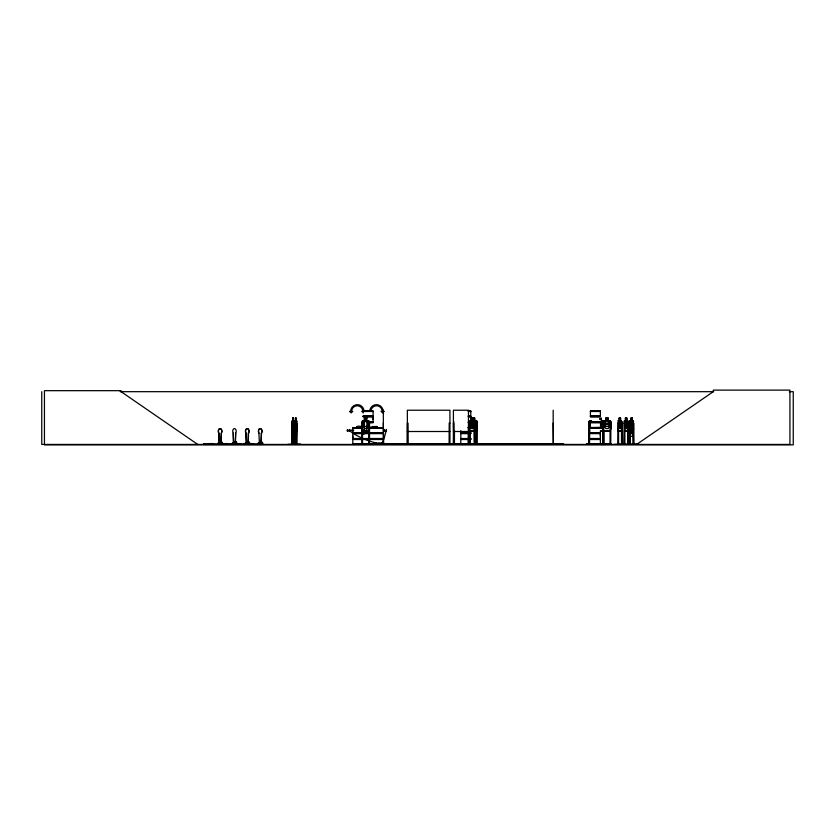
<?xml version="1.0" encoding="UTF-8"?>
<svg xmlns="http://www.w3.org/2000/svg" width="835" height="835" viewBox="0 0 835 835"><rect width="100%" height="100%" fill="white"/><g stroke="black" fill="none" stroke-linecap="round" stroke-linejoin="round"><path stroke-width="1.25" d="M349.197 430.202L353.633 430.683M362.766 438.521L352.808 438.521L352.819 436.079M361.524 427.259C355.397 428.856 355.793 424.921 361.524 426.539M373.088 419.337L373.088 416.895L363.142 416.895M600.365 436.079L600.365 433.626L590.418 433.626M356.764 426.622L356.764 427.176M363.121 444.418L387.461 443.99L372.807 444.429M469.938 444.418L469.938 430.662M549.315 444.032L557.3 444.418M349.197 430.349L353.633 430.234M219.177 443.406L218.812 433.156A2.662 1.733 -90 0 1 218.812 429.388A2.662 1.733 -90 0 1 221.265 429.388A2.662 1.733 -90 0 1 221.265 433.156L220.91 443.406L221.39 433.156A2.662 1.733 -90 0 0 221.39 429.388A2.662 1.733 -90 0 0 218.937 429.388A2.662 1.733 -90 0 0 218.937 433.156L219.302 443.406M235.595 442.247C232.746 442.101 236.66 441.36 235.324 442.091L235.689 433.156A2.662 1.733 -90 0 0 235.689 429.388A2.662 1.733 -90 0 0 233.236 429.388A2.662 1.733 -90 0 0 233.236 433.156L233.591 443.406M248.047 443.406L248.402 433.156A2.662 1.733 -90 0 0 248.402 429.388A2.662 1.733 -90 0 0 245.949 429.388A2.662 1.733 -90 0 0 245.949 433.156L246.304 443.406M248.527 433.156L248.172 443.406L246.44 443.406L246.074 433.156A2.662 1.733 -90 0 1 246.074 429.388A2.662 1.733 -90 0 1 248.527 429.388A2.662 1.733 -90 0 1 248.527 433.156L248.402 433.156M261.376 433.156L261.021 443.406L261.501 433.156A2.662 1.733 -90 0 0 261.501 429.388A2.662 1.733 -90 0 0 259.048 429.388A2.662 1.733 -90 0 0 259.048 433.156L258.923 433.156A2.662 1.733 -90 0 1 258.923 429.388A2.662 1.733 -90 0 1 261.376 429.388A2.662 1.733 -90 0 1 261.376 433.156L261.501 433.156M220.377 442.247L220.137 441.767L221.348 441.652M221.014 442.174L220.231 441.652L221.432 442.091M221.327 441.652L221.212 442.091M234.489 442.164L235.48 441.621L235.48 442.247M234.468 442.059L235.533 441.611L234.917 442.174M247.536 441.621C246.534 442.247 249.362 441.851 247.807 441.788C246.68 442.091 249.634 442.112 247.588 441.652M248.559 441.851L247.953 442.08M247.306 442.164L248.277 442.216M260.51 442.247L261.532 442.091M260.812 441.694C260.718 442.498 261.595 441.224 260.395 442.247M261.084 442.247C262.482 441.224 259.998 442.498 260.958 441.694M221.16 442.247L220.315 441.611L220.67 442.174M260.979 442.08L261.011 441.705M291.947 428.585L292.156 431.184L293.743 431.184L293.972 421.55L293.21 420.631M293.743 431.184L293.972 428.585M295.016 431.184L294.724 428.585L294.932 431.184L296.613 431.184L296.738 428.574M296.613 431.184L296.842 428.585M287.825 444.366L300.485 444.032M450.639 444.032L460.743 443.876M293.617 426.476L293.273 428.574L292.647 428.574L292.626 418.011M296.477 426.476L296.143 428.574L295.507 428.574L295.507 418.095M220.722 441.934L220.722 441.694M234.865 441.694L235.397 441.934M600.24 427.572L590.669 427.75M618.411 420.715L618.307 431.184L621.459 431.184L621.908 428.585M621.459 431.184L621.866 428.574M627.555 431.184L628.087 428.585L627.638 431.184L624.486 431.184M633.087 431.184L633.619 428.585M631.479 424.076L632.711 421.539L631.949 424.587L632.815 427.697L631.688 425.151L630.863 427.75M614.539 444.366L637.22 444.032M633.16 444.366L633.212 423.157L633.807 423.157L633.807 444.429L633.838 443.656L633.149 443.656M291.843 444.429L291.864 421.56L292.626 420.631M294.651 444.429L294.724 421.56L295.486 420.631M473.998 431.1L474.614 428.574L474.029 420.631M474.05 431.184L475.929 426.476L475.929 421.591L474.624 420.715L474.624 418.095L471.086 418.095M235.387 441.705L235.689 433.156M466.128 444.377L466.17 443.656M603.371 429.409L602.828 431.1L600.302 431.1M603.381 429.451L602.88 431.184L600.302 431.184M630.853 426.476L631.406 424.577L630.655 421.539L632.189 421.591L632.189 426.476L630.968 426.476L630.947 421.56L631.667 423.982M369.404 428.574L368.538 431.1L362.651 431.1L361.899 428.574M369.488 428.585L368.59 431.184L362.588 431.184L361.795 428.585M594.823 444.366L594.833 443.656M590.408 427.478L600.386 427.478L590.366 427.677M453.541 444.377L453.781 421.56M602.828 444.366L603.016 423.157L603.736 423.157L603.715 444.429M618.391 420.631L617.963 444.429M624.559 431.184L624.079 421.56L624.496 420.631L625.467 420.631M624.1 444.429L624.57 420.631M630.101 420.631L629.663 444.429L630.331 443.656M633.462 433.678L633.003 436.287L629.872 436.287L629.465 426.664L629.893 425.725L630.874 425.725M629.538 426.664L629.966 425.725M600.375 423.982C601.096 419.984 603.862 421.591 600.856 424.587C603.82 427.677 601.21 429.326 600.407 425.151M601.367 428.574L602.463 426.476L602.463 421.591L601.367 420.715L601.482 418.011M474.468 423.679L475.595 421.581L474.666 421.55L474.677 444.429L474.551 443.656M203.406 444.418L203.542 443.802L213.718 444.084M261.981 444.418L262.628 444.22L203.521 444.241L204.084 444.241M206.151 443.802L205.65 444.241M228.018 444.084L217.862 444.241M218.321 444.241L217.841 444.084M219.929 442.696L219.897 444.241M219.918 444.084L220.44 443.802M222.1 443.802L221.88 444.418M220.659 442.696L222.527 442.696L222.016 444.084M230.543 444.418L230.679 443.802L240.856 444.084M233.278 443.802L232.788 444.241M234.092 444.418L234.218 442.696M234.426 444.408L234.906 444.429M234.228 444.22L234.76 444.241M236.169 444.418L236.837 444.241M236.597 444.084L236.816 442.696L236.336 444.241M253.83 444.084L243.653 443.802L243.465 444.418L244.331 444.429M245.594 444.418L246.252 443.802M247.056 442.696L246.93 444.418M247.264 444.408L247.745 444.429M249.321 444.429L249.655 442.696L247.797 442.696M259.904 444.418L260.029 442.696M262.827 444.408L262.628 442.696L260.77 442.696M588.915 444.429L588.863 421.56L589.614 420.631L591.107 420.631M619.257 420.715L618.599 421.591L618.599 426.476L619.257 428.574L620.478 428.574L621.136 426.476L620.593 418.011L619.215 418.011L619.215 420.631M626.73 418.095L625.436 418.095L625.509 420.715L624.778 421.591L625.436 428.574L626.657 428.574L627.304 426.476L626.699 418.011M630.968 420.715L630.31 421.591L630.31 426.476L630.968 428.574L632.189 428.574L632.846 426.476L632.231 418.011L630.926 418.011L631.041 420.715M474.687 421.675L474.092 420.631L472.85 420.631M630.916 425.819L630.248 426.685L630.248 431.57L630.916 433.668L632.158 433.668L632.826 426.685L632.085 423.199L630.842 423.199M362.766 444.23L352.777 444.418M603.152 421.602L603.935 420.715L609.957 420.715L610.823 421.591L610.917 428.585L610.02 431.184L603.872 431.184L603.058 428.585M627.607 444.377L627.68 423.157L628.275 423.157L628.306 444.429L627.607 443.656M636.625 444.429L713.278 391.678L713.278 390.122L789.92 390.122L789.92 444.429L41.75 444.429L41.75 391.678M364.457 420.715L363.183 421.591L363.183 426.476L364.457 428.574L366.847 428.574L368.131 426.476L368.131 421.591L366.847 420.715M205.462 444.429L205.995 444.418M232.6 444.429L233.132 444.418M247.609 444.241L247.076 444.084M249.018 444.418L249.498 444.429M262.294 444.429L203.865 444.418M361.524 432.509L363.35 431.434M362.119 431.215L363.653 430.338M586.619 444.377L600.386 444.22L600.375 439.502L590.418 439.502M590.71 421.529L600.375 421.779M120.115 391.678L713.674 391.678M789.336 391.678L793.25 391.678L793.25 444.878L44.443 444.878L44.443 390.676L121.096 390.676L121.096 391.678L197.738 444.429M363.131 410.997L373.109 410.997M468.31 410.987L470.825 410.997M590.408 410.997L600.386 410.997M363.131 411.185L373.109 411.175L373.088 415.913L363.142 415.913M468.331 411.175L470.825 411.185L470.804 415.913L468.32 415.913M363.152 411.488L373.088 411.488M468.31 411.488L470.804 411.488M590.428 411.488L600.365 411.488M363.079 416.248L373.172 416.248M468.362 416.248L470.888 416.248M590.345 416.248L600.438 416.248M363.079 416.55L373.172 416.55M468.362 416.55L470.888 416.55M590.345 416.55L600.438 416.55M468.32 416.895L470.815 416.895M590.418 416.895L600.375 416.895M292.542 418.011L293.304 418.011L293.617 421.591L293.659 444.429M295.402 418.011L296.164 418.011L296.477 421.591L296.529 444.429L296.55 423.157M625.384 418.011L626.772 418.011L626.73 420.715M292.563 418.095L293.273 418.095M295.423 418.095L296.143 418.095M366.847 418.095L364.446 418.095L364.457 431.184M605.761 418.095L608.214 418.095L608.214 420.715L609.519 421.591L609.519 426.476L608.214 428.574L605.761 428.574L604.457 426.476L604.457 421.591L605.761 420.715L605.678 418.011L608.297 418.011L608.297 420.631L609.988 420.631L610.917 421.55L610.74 444.429M619.257 418.095L620.551 418.095M630.968 418.095L632.262 418.095M293.168 418.533L293.168 419.41M599.676 418.533L601.002 418.533L601.002 419.41L599.676 419.41M625.655 418.533L626.438 418.533L626.438 419.41L625.655 419.41M296.081 420.631L296.842 421.55L296.738 444.429M366.847 420.631L368.59 420.631L369.488 421.55L369.498 444.429M471.086 420.631L469.781 420.631L469.207 421.56L469.875 420.715L476.367 420.715L477.234 421.591L477.161 444.429M601.44 420.631L602.912 420.631L603.684 421.55M605.678 420.631L603.893 420.631L603.058 421.56L603.089 444.429M618.317 420.631L619.288 420.631M620.52 420.631L621.438 420.631L621.866 421.591L621.699 444.429M626.699 420.631L627.617 420.631M630.999 420.631L630.028 420.631L629.611 421.56L630.091 431.184L633.17 431.184M292.083 420.715L293.732 420.715M294.953 420.715L296.592 420.715M362.651 420.715L368.548 420.715M589.593 420.715L591.18 420.715M601.367 420.715L602.88 420.715M618.338 420.715L621.428 420.715M624.517 420.715L627.607 420.715L628.087 421.55L627.962 444.429M630.049 420.715L633.139 420.715M294.724 421.56L294.922 444.429M296.759 421.55L296.519 420.631M588.863 421.56L589.113 444.429M621.835 421.55L621.866 444.429M633.076 420.631L633.608 444.429M364.457 421.591L366.847 421.591M368.12 421.779L373.099 421.779L373.099 416.895M468.32 421.779L469.353 421.779M369.425 422.124L373.172 422.124M468.362 422.124L469.406 422.124M590.345 422.124L600.438 422.124M369.425 422.427L373.172 422.427M468.362 422.427L469.406 422.427M590.345 422.427L600.438 422.427M369.404 422.771L373.099 422.771M468.32 422.771L469.353 422.771M590.418 422.771L600.375 422.771M632.21 423.105L630.801 423.105L630.842 425.819M294.901 423.157L294.39 444.429M296.738 423.157L296.258 444.429M361.774 423.157L362.536 423.157M368.767 423.157L368.872 444.429L368.715 423.157L369.477 423.157M383.328 423.157L383.609 444.429M449.908 423.157L449.188 423.157L449.105 444.429M453.415 423.157L453.896 444.429M469.239 423.157L469.938 423.157M477.234 423.157L476.514 423.157L476.441 444.429M553.167 423.157L553.438 444.429L553.532 443.656M588.873 423.157L589.625 423.157L589.541 444.429M610.823 423.157L610.103 423.157L610.02 444.429M617.952 423.157L618.558 423.157M624.131 423.157L624.737 423.157M629.663 423.157L630.268 423.157M631.938 423.637L631.135 423.637L631.135 424.504L631.938 424.504M603.058 424.034L610.917 424.034M632.126 425.725L633.066 425.725L633.462 426.654M629.903 425.819L633.055 425.819M364.457 426.476L366.847 426.476M372.274 426.539L377.034 426.539L377.034 427.343L376.261 427.343L376.261 426.455M376.261 426.622L377.034 426.622M372.274 427.259L377.034 427.176M369.404 427.353L373.088 427.353M468.31 427.353L469.353 427.353M369.414 427.489L373.109 427.489M468.331 427.489L469.364 427.478M352.798 427.739L362.098 427.739M369.404 427.687L383.213 427.739M468.31 427.729L469.364 427.739M362.098 427.906L352.798 427.906L352.819 432.645L362.766 432.645M369.414 427.938L383.213 427.906M468.331 427.938L469.364 427.906M590.408 427.917L600.386 427.938M352.819 428.219L362.087 428.219M368.12 428.219L372.921 428.219M373.255 428.219L383.192 428.219M468.31 428.219L469.353 428.219M590.428 428.219L600.365 428.219M469.207 428.585L469.875 431.1L476.367 431.1M292.083 431.1L293.732 431.1M294.953 431.1L296.592 431.1M603.935 431.1L609.957 431.1M618.338 431.1L621.428 431.1M624.517 431.1L627.607 431.1M630.049 431.1L633.139 431.1M589.541 431.184L588.863 428.585L589.646 431.1M407.344 431.507L449.908 431.507M453.415 431.507L468.466 431.507M363.142 432.645L372.932 432.645M373.245 432.645L383.202 432.645M460.857 432.645L470.815 432.645M590.418 432.645L600.375 432.645M352.735 432.989L362.828 432.989M363.079 432.989L372.995 432.989M373.172 432.989L383.265 432.989M460.784 432.989L470.888 432.989M590.345 432.989L600.438 432.989M233.236 433.156L233.466 443.406M352.735 433.292L362.828 433.292M363.079 433.292L372.995 433.292M373.172 433.292L383.265 433.292M460.784 433.292L470.888 433.292M590.345 433.292L600.438 433.292M372.932 433.626L352.808 433.626L352.808 438.521M373.245 433.626L383.202 433.626M460.857 433.626L470.815 433.626M361.524 434.346L363.903 434.346M363.142 438.521L372.932 438.521M373.245 438.521L383.202 438.521M460.857 438.521L470.815 438.521M590.418 438.521L600.375 438.521L600.375 433.626M352.735 438.855L362.828 438.855M363.079 438.855L372.995 438.855M373.172 438.855L383.265 438.855M460.784 438.855L470.888 438.855M590.345 438.855L600.438 438.855M352.735 439.158L362.828 439.158M363.079 439.158L372.995 439.158M373.172 439.158L383.265 439.158M460.784 439.158L470.888 439.158M590.345 439.158L600.438 439.158M362.766 439.502L352.808 439.502L352.808 444.22M363.142 439.502L372.932 439.502M373.245 439.502L383.202 439.502M460.857 439.502L470.815 439.502M234.969 441.475L235.919 441.475L235.919 443.802M210.702 443.583L212.476 443.583M225.001 443.583L226.765 443.583M237.839 443.583L239.614 443.583M250.813 443.583L252.587 443.583M291.519 443.656L292.104 443.656M293.356 443.656L293.93 444.429M294.39 443.656L294.964 443.656M296.216 443.656L296.801 443.656M361.701 443.656L362.62 443.656M368.632 443.656L369.561 443.656M588.8 443.656L589.698 443.656L589.698 444.429M602.933 443.656L603.841 443.656M610.02 443.656L610.907 443.656L610.886 444.429M617.89 443.656L618.62 443.656M622.169 443.656L621.438 443.656L621.49 444.429L621.501 423.157L622.106 423.157L622.148 444.429M624.799 443.656L624.069 443.656L624.089 444.429M460.868 444.084L477.735 444.032L462.068 444.418M610.02 443.876L586.681 444.001L600.365 444.084M352.819 444.084L362.755 444.084M363.152 444.084L387.461 444.032M407.428 444.429L407.344 410.225L449.908 410.225L449.971 444.429L449.992 443.656M477.756 444.387L460.784 444.397L460.826 430.662M605.918 444.429L601.597 444.429L605.98 444.366M477.39 444.366L477.317 443.656M370.479 444.377L353.048 444.418M630.31 444.366L630.268 435.672M618.62 444.377L618.558 430.662M363.455 412.918L361.732 411.373L362.839 411.373A5.595 5.595 0 0 0 357.244 405.779A5.595 5.595 0 0 0 351.65 411.373L352.767 411.373L351.149 412.918L349.541 411.373L350.648 411.373A6.701 6.701 0 0 1 357.349 404.662A6.701 6.701 0 0 1 364.06 411.373M372.963 426.664L373.882 427.583M372.921 426.748L373.798 427.624M474.791 427.603L475.689 427.593L474.499 425.537M632.993 425.725L633.494 426.685M633.619 421.55L632.231 420.631L632.304 418.011M627.544 420.631L628.035 421.591M293.649 420.631L293.784 444.429M469.27 428.574L469.834 431.184L476.43 431.184L477.328 428.585L477.328 421.55L476.399 420.631L474.708 420.631L474.708 418.011L471.023 418.011L470.178 426.476L471.086 428.574L472.787 428.574L473.695 426.476L472.85 418.011M629.58 433.668L629.987 436.204M629.736 428.574L630.122 431.1M617.942 428.574L618.38 431.184M258.923 433.156L259.403 443.406M633.452 423.157L633.41 444.429M630.028 423.157L630.07 444.429M629.903 423.157L629.945 444.429M627.92 423.157L627.878 444.429M625.467 418.011L625.436 420.715M624.737 428.157L624.747 444.429M624.496 423.157L624.538 444.429M624.371 430.662L624.329 444.429M619.288 418.011L619.33 420.715M618.317 423.157L618.359 444.429M618.15 443.656L618.15 444.429M610.187 443.656L610.187 444.429M603.757 430.662L603.82 444.429M603.496 443.656L603.517 444.429M603.267 443.656L603.246 444.429M601.367 421.591L601.367 426.476M597.87 443.876L597.87 444.429L597.756 443.656M597.557 443.656L597.651 444.429M597.307 443.656L597.286 444.429M597.067 443.656L597.046 444.429M595.585 443.656L595.658 444.429M595.512 443.656L595.564 444.429M595.345 443.656L595.324 444.429M595.073 443.656L595.094 444.429M594.885 443.656L594.885 444.429M590.032 421.591L590.032 426.476M589.479 423.157L589.385 444.429M589.134 443.656L589.134 444.429M563.635 444.429L563.635 443.771L372.253 443.771L372.253 444.429M562.539 443.771L562.539 444.429M561.444 443.771L561.444 444.429M553.167 410.225L553.167 444.429M553.094 443.656L553.083 444.429M544.827 443.771L544.827 444.429M543.731 443.771L543.731 444.429M476.597 443.656L476.597 444.429M474.844 444.429L474.875 423.157L474.176 423.157L474.311 444.429M474.374 430.662L474.489 444.429M474.113 443.656L474.113 444.429M472.61 418.533L472.61 419.41M472.485 418.533L472.485 419.41M470.23 443.876L470.23 444.429M469.99 443.656L470.021 444.429M469.74 423.157L469.792 444.429M469.614 443.656L469.594 444.429M468.706 444.429L468.654 423.157L468.184 444.429M468.498 444.429L468.466 410.225L453.415 410.225L453.384 444.429M468.372 443.656L468.351 444.429M466.087 443.656L466.076 444.429M461.63 444.429L461.63 443.656L461.463 444.429M460.743 443.656L460.743 444.429M454.532 443.656L454.532 444.429M454.449 430.662L454.449 444.429M453.614 423.157L453.603 444.429M449.679 443.771L449.679 444.429M449.272 443.656L449.272 444.429M448.583 443.771L448.583 444.429M447.487 443.771L447.487 444.429M408.148 444.429L408.064 423.157L407.344 423.157L407.292 444.429M407.981 443.656L407.991 444.429M394.35 443.771L394.35 444.429M393.254 443.771L393.254 444.429M392.158 443.771L392.158 444.429M391.062 443.771L391.062 444.429M386.355 429.461L386.355 431.455M384.58 429.461L384.58 431.455M384.048 444.429L384.048 443.218L379.309 442.884L373.297 443.218L373.349 444.429M383.693 443.656L383.693 444.429M383.338 410.225L383.328 444.429M375.541 443.771L375.541 444.429M374.445 443.771L374.445 444.429M369.404 421.591L369.414 444.429M366.847 431.184L366.909 418.011L364.352 418.011L364.373 420.631L362.609 420.631L361.795 421.56L361.774 444.429M362.484 423.157L362.567 444.429L362.38 443.656M361.753 443.656L361.701 444.429M295.486 418.011L295.423 420.715M294.567 443.656L294.525 444.429M293.419 430.662L293.502 444.429M293.398 443.656L293.398 444.429M293.21 418.011L293.189 420.715M292.052 444.429L292.031 423.157L291.582 444.429M291.77 423.157L291.791 444.429M262.43 442.696L262.43 443.802L258.568 443.802L258.568 442.696M261.585 443.802L261.731 441.475L260.791 441.475L260.791 443.802M260.938 441.475L260.969 444.084M260.238 443.802L260.238 442.696L258.37 442.696L258.37 444.084M249.456 442.696L249.571 444.084M248.757 443.802L248.757 441.475L247.818 441.475L247.797 443.802M248.611 441.475L248.611 443.802M247.964 441.475L247.922 444.084M247.264 443.802L247.264 442.696L245.396 442.696L245.396 444.084M245.594 442.696L245.594 443.802M235.773 441.475L235.773 443.802M235.115 441.475L235.115 444.084M234.416 443.802L234.416 442.696L232.558 442.696L232.558 444.084M232.756 442.696L232.756 443.802M222.319 442.696L222.277 444.084M221.619 443.802L221.619 441.475L220.68 441.475L220.617 444.084M221.473 441.475L221.473 443.802M220.826 441.475L220.857 444.084M220.127 443.802L220.127 442.696L218.259 442.696L218.259 444.084M218.457 442.696L218.457 443.802M376.303 443.051A1349.986 227.558 -28.3 0 1 349.207 430.463M386.355 429.962A437.603 6.022 -78.4 0 1 381.678 443.051M369.738 411.373A6.701 6.701 0 0 1 376.449 404.662A6.701 6.701 0 0 1 383.15 411.373L384.267 411.373L382.66 412.918L381.031 411.373L382.159 411.373A5.595 5.595 0 0 0 376.554 405.768A5.595 5.595 0 0 0 370.959 411.373M347.423 430.202C347.433 433.689 347.433 427.906 347.423 430.202M349.197 429.962L349.207 431.424L349.197 429.962M293.44 427.593L292.845 425.151C292.062 434.137 292.041 415.308 292.834 423.982L293.377 421.539L293.44 427.593M296.3 427.593L295.715 425.151C294.922 434.137 294.901 415.308 295.705 423.982L296.248 421.539L296.3 427.593M621.115 427.593L619.977 425.151L618.839 427.697L619.695 424.577L618.944 421.539L620.478 421.591L620.478 426.476L619.257 426.476L619.236 421.56L619.956 423.982L621.063 421.581L620.238 424.587L621.115 427.593M627.294 427.593L626.146 425.151L624.997 427.593L625.874 424.577L625.123 421.539L626.657 421.591L626.657 426.476L625.436 426.476L625.436 421.591L626.125 423.982L627.242 421.581L626.417 424.587L627.294 427.593M632.606 432.697L631.437 430.244L630.289 432.791L631.156 429.67L630.394 426.633L631.417 429.075L632.554 426.675L631.709 429.691L632.606 432.697M473.622 427.593L472.996 427.603L472.025 425.151L470.449 427.697L471.639 424.577L470.502 421.581L472.005 423.982L473.549 421.581L472.391 424.587L473.622 427.593M469.291 444.324L469.333 421.602L469.26 444.429M361.242 426.445L360.302 427.269L361.273 426.528M600.386 411.185L590.408 411.196L590.428 415.913L600.375 415.913L600.375 411.196M366.419 418.533L364.885 418.533L364.885 419.41L366.419 419.41L366.419 418.533M474.186 418.533L471.389 418.533L471.389 419.41L474.186 419.41L474.186 418.533M607.776 418.533L606.2 418.533L606.2 419.41L607.776 419.41L607.776 418.533M620.259 418.533L619.476 418.533L619.476 419.41L620.259 419.41L620.259 418.533M631.97 418.533L631.187 418.533L631.187 419.41L631.97 419.41L631.97 418.533M293.273 421.591L292.647 421.591L292.647 426.476L293.273 426.476L293.273 421.591M296.143 421.591L295.507 421.591L295.507 426.476L296.143 426.476L296.143 421.591M472.787 421.591L471.086 421.591L471.086 426.476L472.787 426.476L472.787 421.591M608.214 421.591L605.761 421.591L605.761 426.476L608.214 426.476L608.214 421.591M632.158 426.685L630.916 426.685L630.916 431.57L632.158 431.57L632.158 426.685M465.794 444.377L465.763 443.656L465.784 444.366M363.413 433.647L363.413 430.025L363.329 433.709"/></g></svg>
